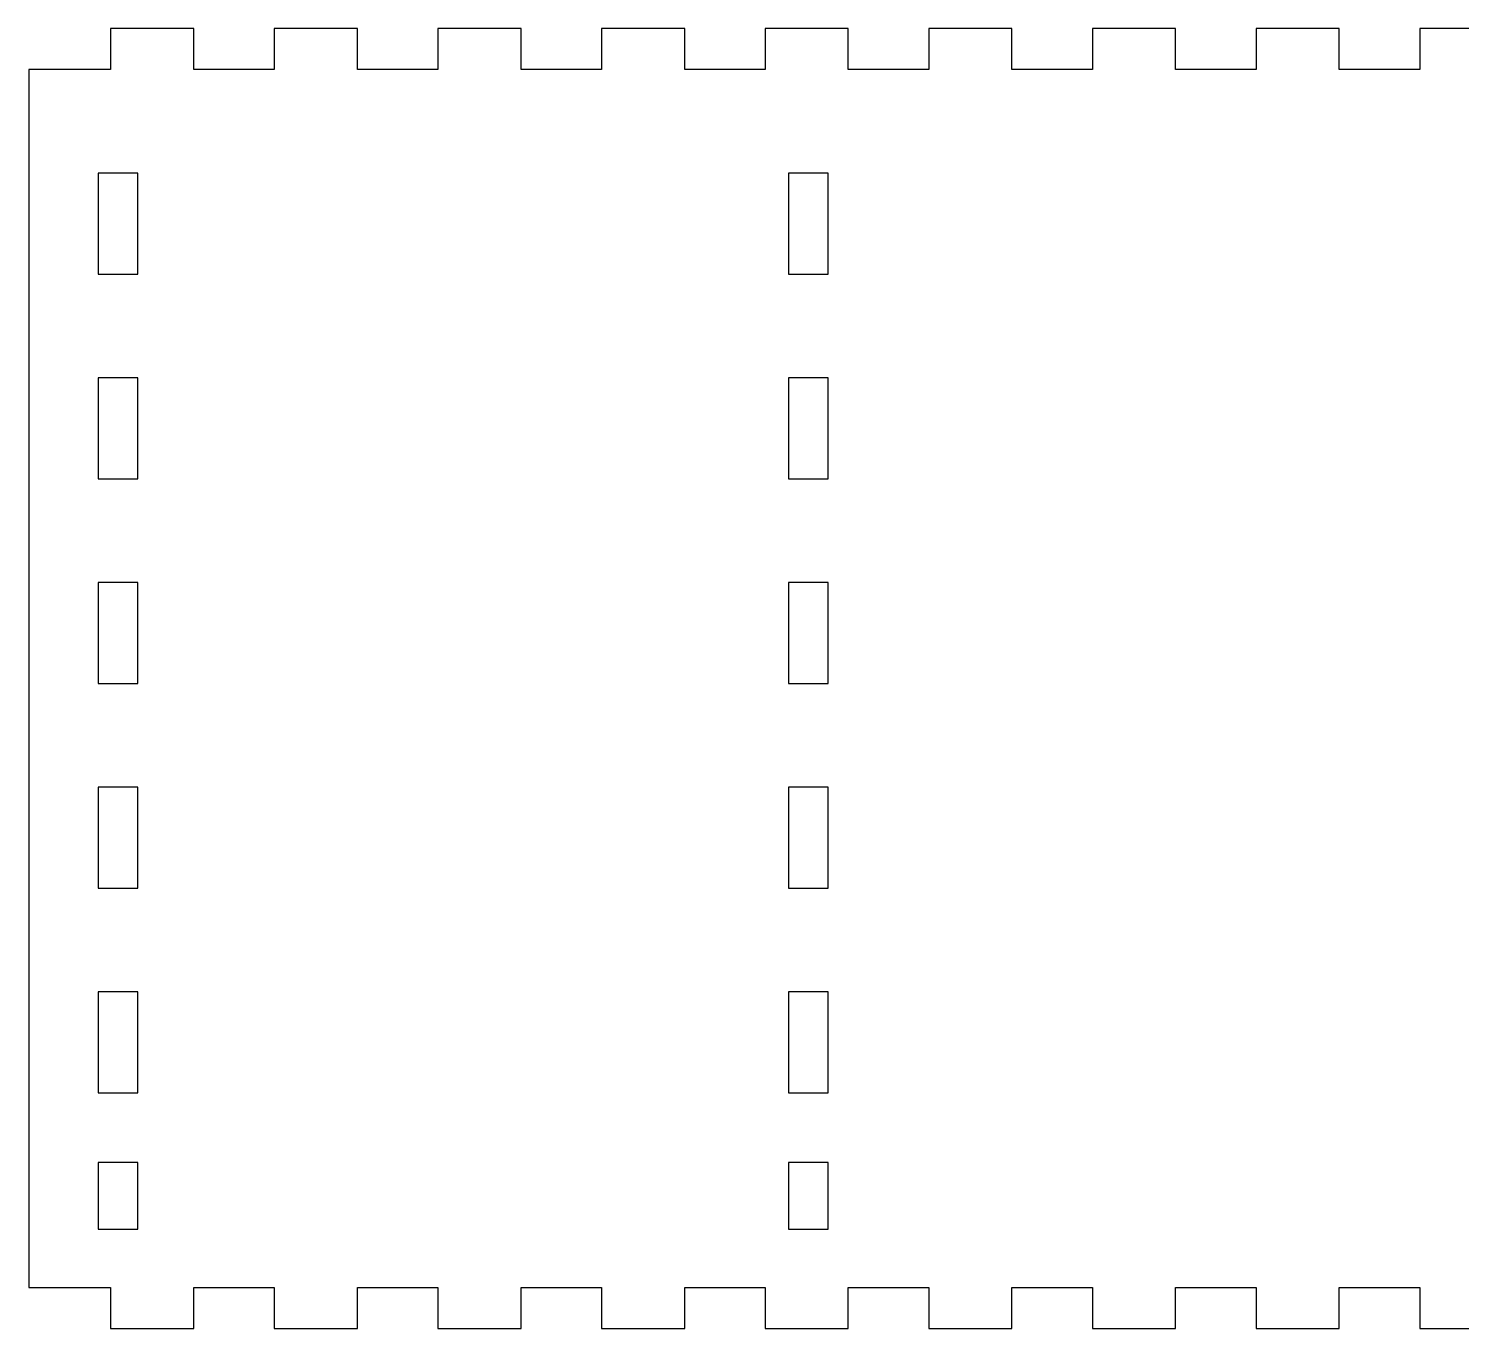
# Model space of a CAD drawing. Header units: millimetres. Extents: x -118 to 856, y -46 to 650.
# Drawn here: x 435.4 to 645.5, y 291.3 to 481.8 of the extents above; entities that cross this region are included whole.
import ezdxf

# ---------------------------------------------------------------- set-up
doc = ezdxf.new("R2010")
doc.units = ezdxf.units.MM
doc.layers.add('Holes', color=1, linetype='Continuous')

msp = doc.modelspace()

# ---------------------------------------------------------------- linework, layer by layer
msp.add_lwpolyline([(651.61, 481.84), (639.41, 481.84), (639.41, 475.84), (627.61, 475.84), (627.61, 481.84), (615.41, 481.84), (615.41, 475.84), (603.61, 475.84), (603.61, 481.84), (591.41, 481.84), (591.41, 475.84), (579.61, 475.84), (579.61, 481.84), (567.41, 481.84), (567.41, 475.84), (555.61, 475.84), (555.61, 481.84), (543.41, 481.84), (543.41, 475.84), (531.61, 475.84), (531.61, 481.84), (519.41, 481.84), (519.41, 475.84), (507.61, 475.84), (507.61, 481.84), (495.41, 481.84), (495.41, 475.84), (483.61, 475.84), (483.61, 481.84), (471.41, 481.84), (471.41, 475.84), (459.61, 475.84), (459.61, 481.84), (447.41, 481.84), (447.41, 475.84), (435.41, 475.84), (435.41, 297.31), (447.41, 297.31), (447.41, 291.31), (459.61, 291.31), (459.61, 297.31), (471.41, 297.31), (471.41, 291.31), (483.61, 291.31), (483.61, 297.31), (495.41, 297.31), (495.41, 291.31), (507.61, 291.31), (507.61, 297.31), (519.41, 297.31), (519.41, 291.31), (531.61, 291.31), (531.61, 297.31), (543.41, 297.31), (543.41, 291.31), (555.61, 291.31), (555.61, 297.31), (567.41, 297.31), (567.41, 291.31), (579.61, 291.31), (579.61, 297.31), (591.41, 297.31), (591.41, 291.31), (603.61, 291.31), (603.61, 297.31), (615.41, 297.31), (615.41, 291.31), (627.61, 291.31), (627.61, 297.31), (639.41, 297.31), (639.41, 291.31), (651.61, 291.31)])
at = {"layer": 'Holes'}
for points in [[(445.61, 460.64), (445.61, 445.84), (451.41, 445.84), (451.41, 460.64)], [(546.84, 460.64), (546.84, 445.84), (552.64, 445.84), (552.64, 460.64)], [(445.61, 430.64), (445.61, 415.84), (451.41, 415.84), (451.41, 430.64)], [(546.84, 430.64), (546.84, 415.84), (552.64, 415.84), (552.64, 430.64)], [(445.61, 400.64), (445.61, 385.84), (451.41, 385.84), (451.41, 400.64)], [(546.84, 400.64), (546.84, 385.84), (552.64, 385.84), (552.64, 400.64)], [(445.61, 370.64), (445.61, 355.84), (451.41, 355.84), (451.41, 370.64)], [(546.84, 370.64), (546.84, 355.84), (552.64, 355.84), (552.64, 370.64)], [(445.61, 340.64), (445.61, 325.84), (451.41, 325.84), (451.41, 340.64)], [(546.84, 340.64), (546.84, 325.84), (552.64, 325.84), (552.64, 340.64)], [(445.61, 315.64), (445.61, 305.84), (451.41, 305.84), (451.41, 315.64)], [(546.84, 315.64), (546.84, 305.84), (552.64, 305.84), (552.64, 315.64)]]:
    msp.add_lwpolyline(points, close=True, dxfattribs=at)

doc.saveas('drawing.dxf')
